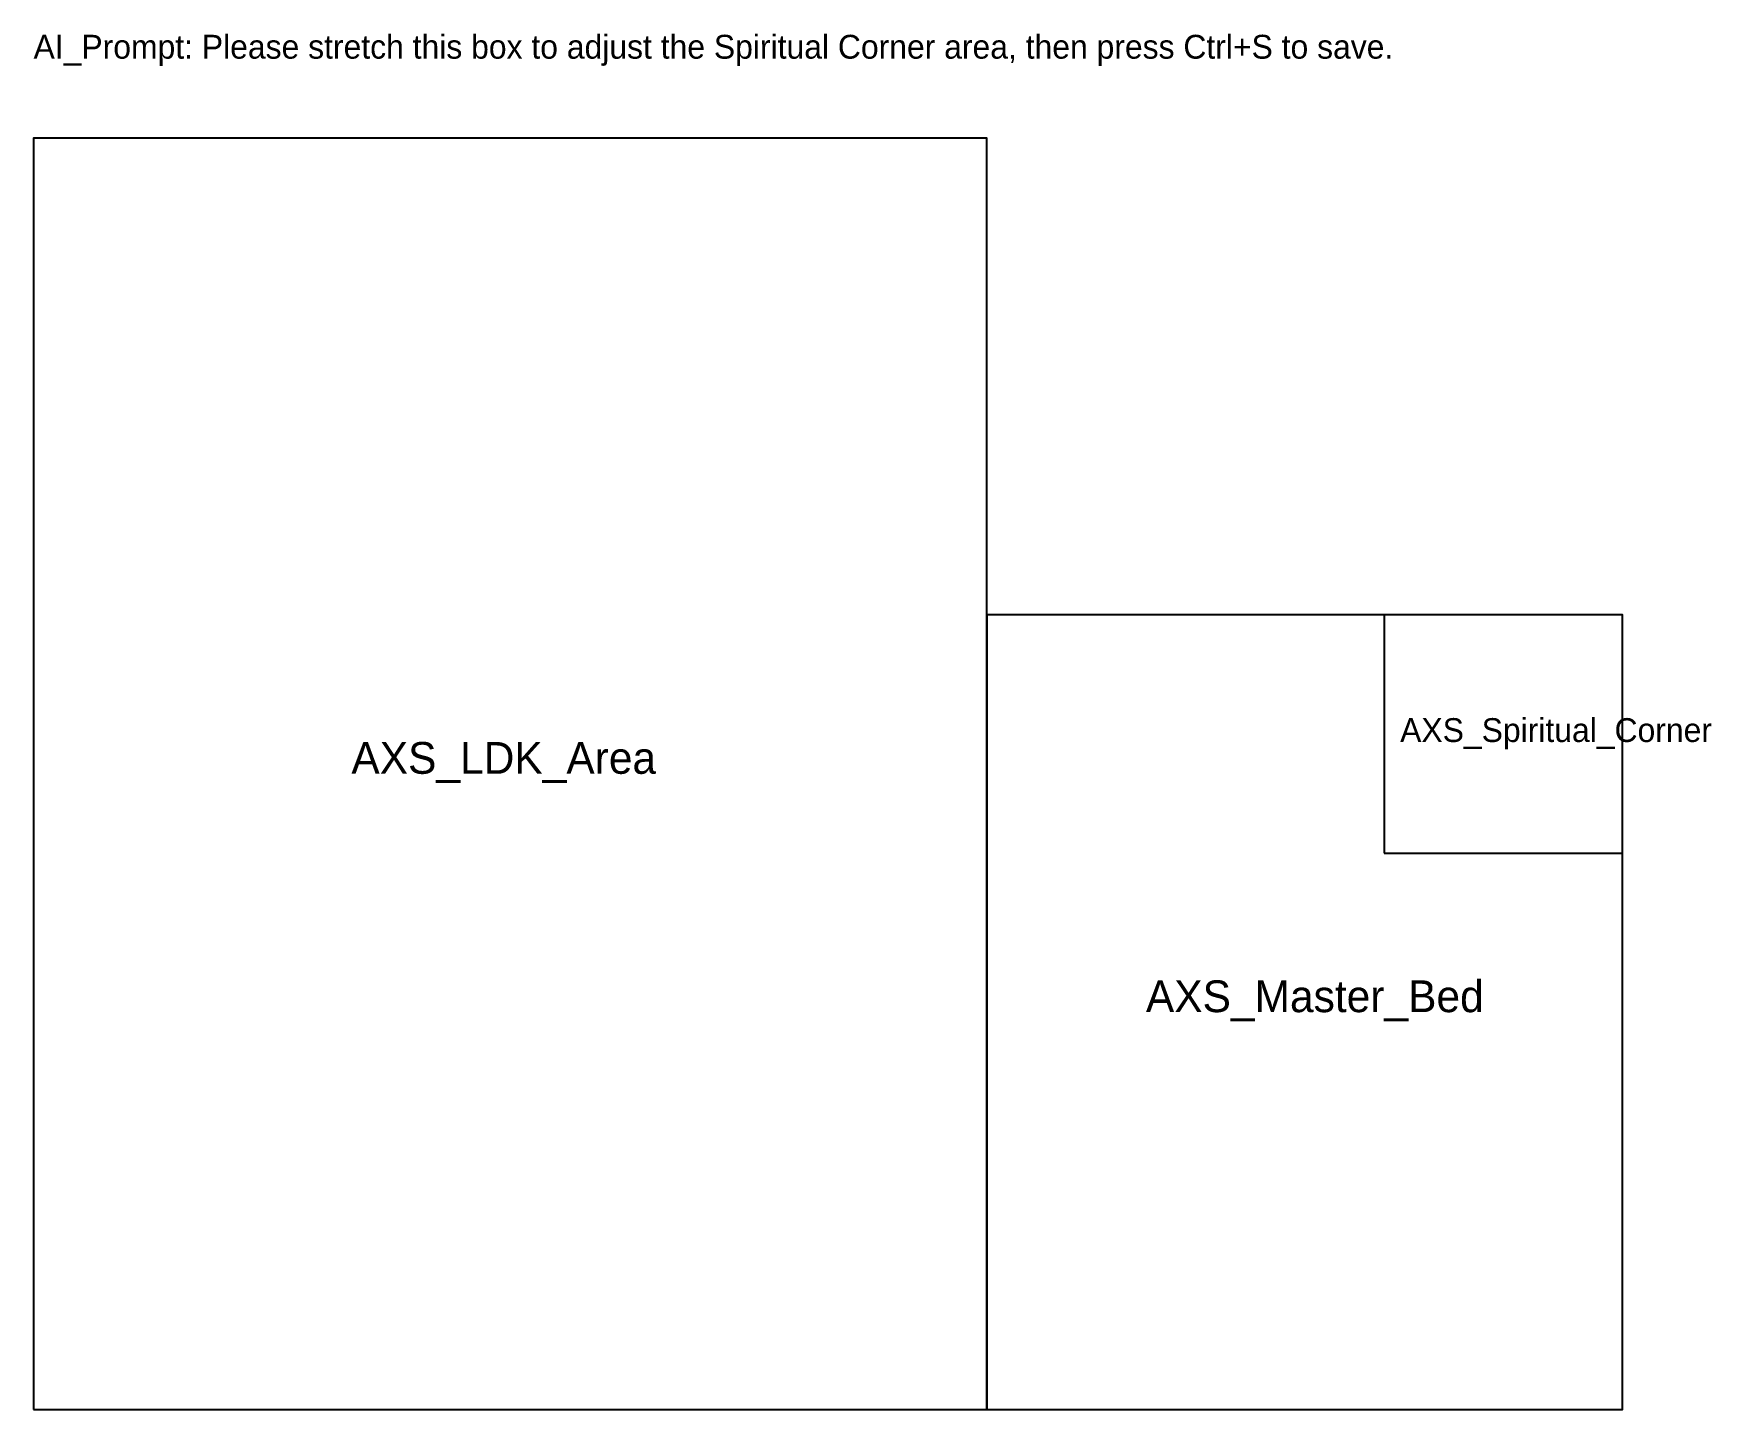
# Model space of a CAD drawing. Header units: metres. Extents: x 0 to 10559, y 0 to 8658.
import ezdxf

# ---------------------------------------------------------------- set-up
doc = ezdxf.new("R2010")
doc.units = ezdxf.units.M

msp = doc.modelspace()

# ---------------------------------------------------------------- linework, layer by layer
at = {"color": 1}
msp.add_lwpolyline([(0, 0), (6000, 0), (6000, 8000), (0, 8000)], close=True, dxfattribs=at)
at = {"color": 2}
msp.add_lwpolyline([(6000, 0), (10000, 0), (10000, 5000), (6000, 5000)], close=True, dxfattribs=at)
at = {"color": 3}
msp.add_lwpolyline([(8500, 3500), (10000, 3500), (10000, 5000), (8500, 5000)], close=True, dxfattribs=at)

# ---------------------------------------------------------------- texts
at = {"color": 4}
msp.add_text('AI_Prompt: Please stretch this box to adjust the Spiritual Corner area, then press Ctrl+S to save.', height=150, dxfattribs=at).set_placement((0, 8500))
at = {"color": 3}
msp.add_text('AXS_Spiritual_Corner', height=150, dxfattribs=at).set_placement((8600, 4200))
at = {"color": 1}
msp.add_text('AXS_LDK_Area', height=200, dxfattribs=at).set_placement((2000, 4000))
at = {"color": 2}
msp.add_text('AXS_Master_Bed', height=200, dxfattribs=at).set_placement((7000, 2500))

doc.saveas('drawing.dxf')
